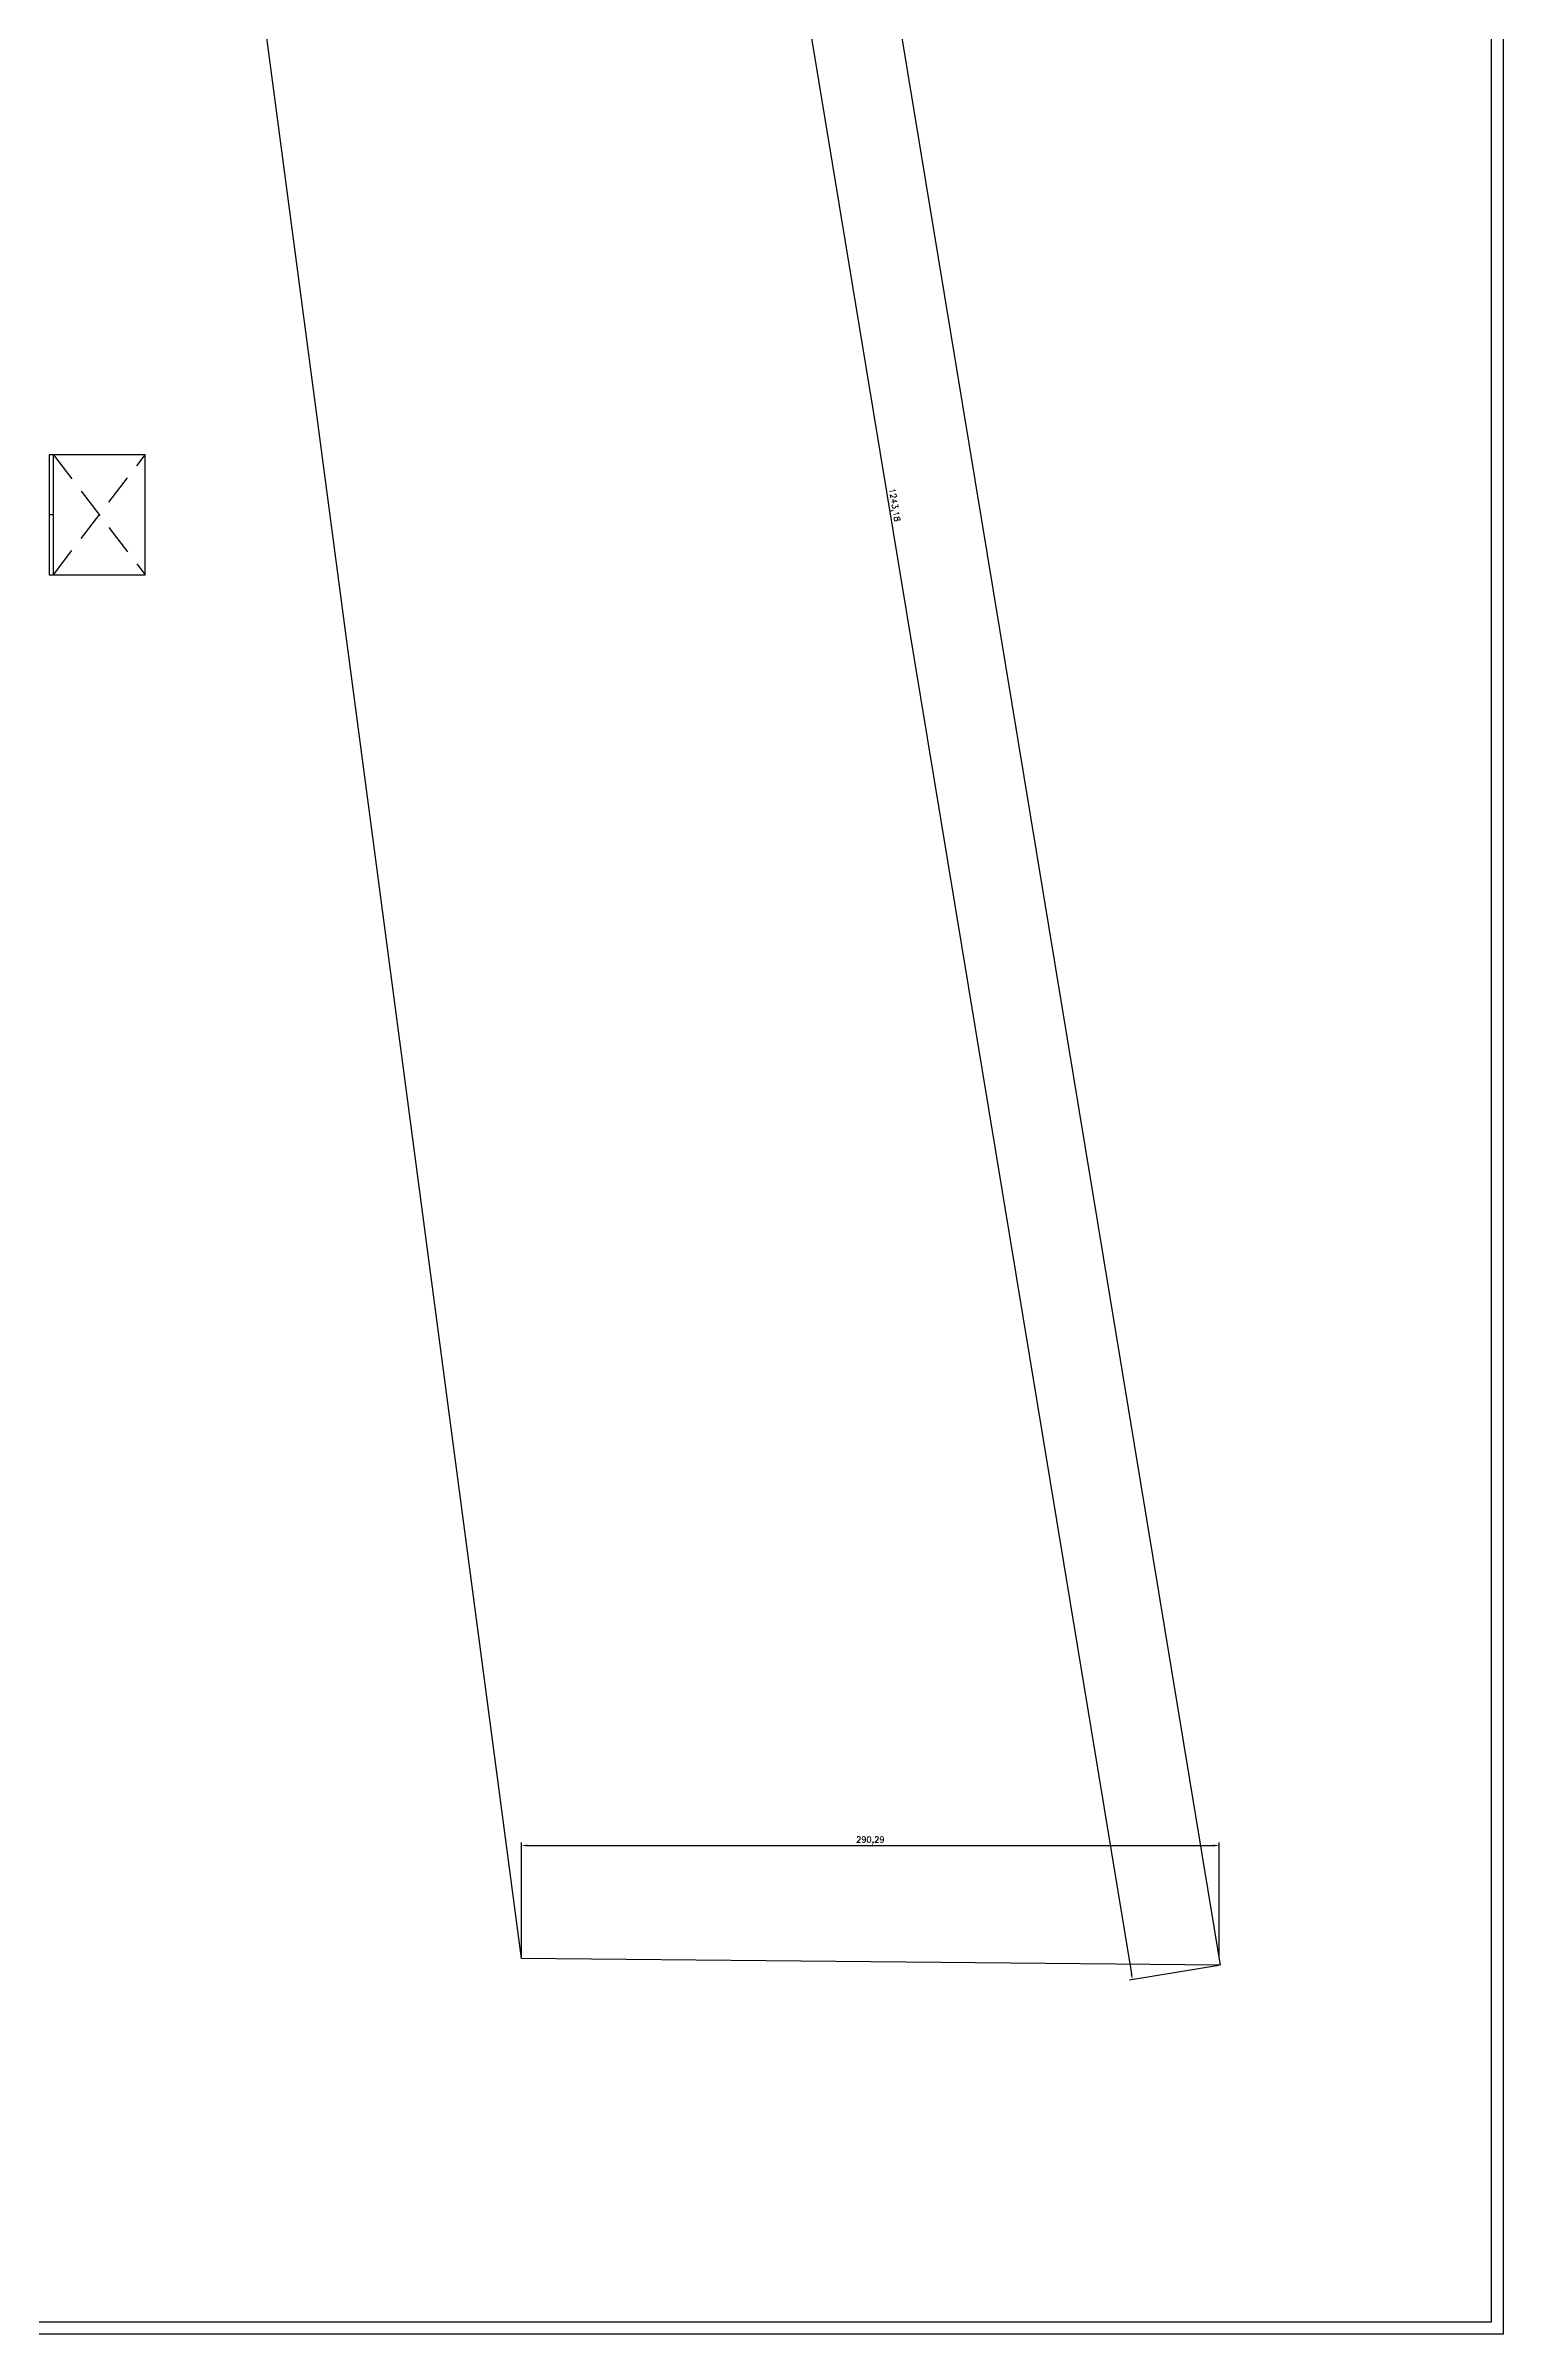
# Model space of a CAD drawing. Extents: x 24214 to 26635, y 31988 to 38688.
# Drawn here: x 26028 to 26634, y 31988 to 32940 of the extents above; entities that cross this region are included whole.
import ezdxf

# ---------------------------------------------------------------- set-up
doc = ezdxf.new("R2010")
doc.units = 0
doc.header["$MEASUREMENT"] = 0
doc.header["$PDMODE"] = 3
doc.header["$PDSIZE"] = -3
doc.linetypes.add('DASHED', pattern=[19.05, 12.7, -6.35])
doc.layers.add('Leica_3DDisto_2D', color=5, linetype='Continuous')
doc.styles.get("Standard").update_dxf_attribs({"font": 'simplex'})
doc.dimstyles.new('ISO-25', dxfattribs={"dimtxt": 2.5, "dimasz": 2.5, "dimexe": 1.25, "dimexo": 0.625, "dimtad": 1, "dimtxsty": 'Standard', "dimcen": 2.5, "dimadec": 0, "dimazin": 0, "dimtfac": 1, "dimtmove": 0, "dimatfit": 3, "dimfxl": 1, "dimarcsym": 0})

# ---------------------------------------------------------------- blocks, each defined once
blk = doc.blocks.new('A$C6AA29D1F')
at = {"color": 3, "linetype": 'ByBlock'}
blk.add_line((42.1, 30.9), (0, 1240.42), dxfattribs=at)
at = {"layer": 'Leica_3DDisto_2D', "color": 3}
for p, q in [((248.39, 1240.42), (331.21, 0)), ((331.21, 0), (42.1, 30.9))]:
    blk.add_line(p, q, dxfattribs=at)
blk = doc.blocks.new('*D381')
at = {"color": 0, "linetype": 'ByBlock', "lineweight": -2, "ltscale": 5, "transparency": 33554636}
for p, q in [((26313.07, 33368.27), (26275.88, 33362.13)), ((26277.52, 33359.86), (26479.31, 32138.23)), ((26515.67, 32141.71), (26478.48, 32135.56))]:
    blk.add_line(p, q, dxfattribs=at)
at = {"color": 0, "transparency": 33554636}
for points in [[(26277.93, 33359.93), (26277.11, 33359.8), (26277.11, 33362.33)], [(26478.9, 32138.17), (26479.72, 32138.3), (26479.72, 32135.77)]]:
    blk.add_solid(points, dxfattribs=at)
at = {"layer": 'Defpoints', "color": 0, "transparency": 33554636}
for p in [(26313.68, 33368.37), (26516.29, 32141.81), (26479.72, 32135.77)]:
    blk.add_point(p, dxfattribs=at)
at = {"color": 0, "transparency": 33554636, "insert": (26380.5, 32749.39), "char_height": 2.5, "attachment_point": 5, "rotation": 279.37933}
blk.add_mtext('1243,18', dxfattribs=at)
blk = doc.blocks.new('*D382')
at = {"color": 0, "linetype": 'ByBlock', "lineweight": -2, "ltscale": 5, "transparency": 33554636}
for p, q in [((26225.54, 32145.18), (26225.54, 32192.83)), ((26228.04, 32191.58), (26513.33, 32191.58)), ((26515.83, 32145.18), (26515.83, 32192.83))]:
    blk.add_line(p, q, dxfattribs=at)
at = {"color": 0, "transparency": 33554636}
for points in [[(26228.04, 32191.99), (26228.04, 32191.16), (26225.54, 32191.58)], [(26513.33, 32191.16), (26513.33, 32191.99), (26515.83, 32191.58)]]:
    blk.add_solid(points, dxfattribs=at)
at = {"layer": 'Defpoints', "color": 0, "transparency": 33554636}
for p in [(26515.83, 32191.58), (26225.54, 32144.55), (26515.83, 32144.55)]:
    blk.add_point(p, dxfattribs=at)
at = {"color": 0, "transparency": 33554636, "insert": (26370.69, 32193.69), "char_height": 2.5, "attachment_point": 5}
blk.add_mtext('290,29', dxfattribs=at)

msp = doc.modelspace()

# ---------------------------------------------------------------- linework, layer by layer
at = {"color": 150, "linetype": 'ByBlock', "transparency": 33554636}
for p, q in [((26030.80506, 32720.31978), (26030.80506, 32770.31978)), ((26030.80506, 32745.31978), (26029.00506, 32745.31978))]:
    msp.add_line(p, q, dxfattribs=at)
at = {"color": 150, "linetype": 'DASHED', "transparency": 33554636}
for p, q in [((26030.80506, 32770.31978), (26069.00506, 32720.31978)), ((26030.80506, 32720.31978), (26069.00506, 32770.31978))]:
    msp.add_line(p, q, dxfattribs=at)
at = {"linetype": 'ByBlock', "transparency": 33554636}
for points in [[(24214.00506, 33588.22587), (26634.00506, 33588.22587), (26634.00506, 31988.22587), (24214.00506, 31988.22587)], [(24219.00506, 33583.22587), (26629.00506, 33583.22587), (26629.00506, 31993.22587), (24219.00506, 31993.22587)]]:
    msp.add_lwpolyline(points, close=True, dxfattribs=at)
at = {"color": 150, "linetype": 'ByBlock', "transparency": 33554636}
msp.add_lwpolyline([(26029.00506, 32720.31978), (26069.00506, 32720.31978), (26069.00506, 32770.31978), (26029.00506, 32770.31978)], close=True, dxfattribs=at)

# ---------------------------------------------------------------- block references
at = {"linetype": 'ByBlock', "transparency": 33554636, "rotation": 5.559489995585139}
msp.add_blockref('A$C6AA29D1F', (26186.6334, 32109.72128), dxfattribs=at)

# ---------------------------------------------------------------- dimensions: what is measured, and where the dimension line sits
at = {"color": 1, "linetype": 'ByBlock', "ltscale": 5, "transparency": 33554636}
for p1, p2, distance, picture, middle in [((26313.68409, 33368.37035), (26516.28544, 32141.80864), -37.06475, '*D381', (26380.50038, 32749.39343)), ((26225.5418, 32144.55455), (26515.83187, 32144.55455), 47.02066, '*D382', (26370.68684, 32193.6883))]:
    dim = msp.add_aligned_dim(p1=p1, p2=p2, distance=distance, dimstyle='ISO-25', dxfattribs=at)
    dim.commit()
    dim.dimension.update_dxf_attribs({"geometry": picture, "text_midpoint": middle})

doc.saveas('drawing.dxf')
